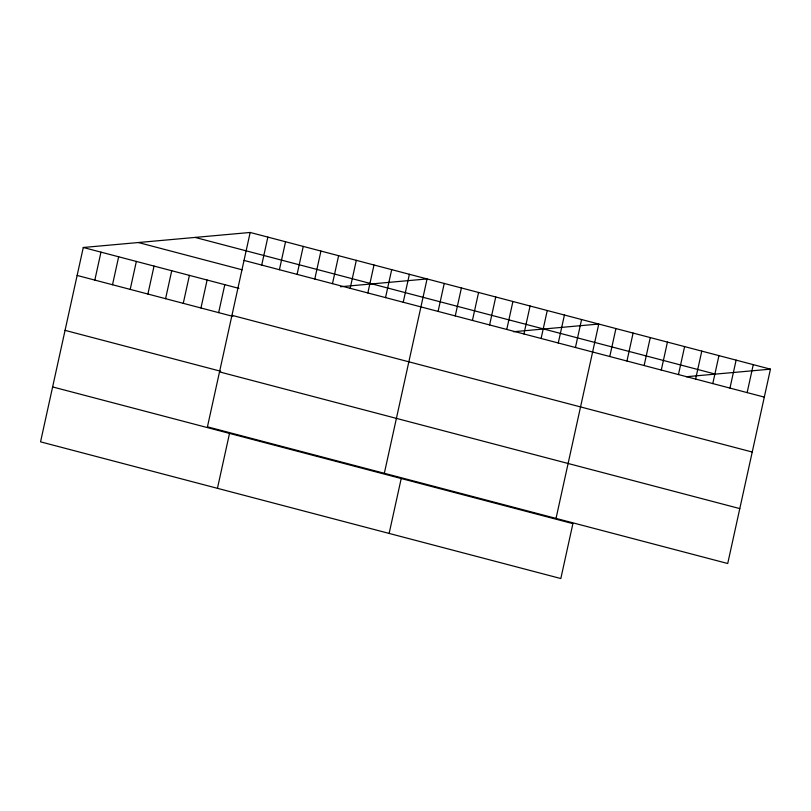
<?xml version="1.0" encoding="UTF-8"?>
<svg xmlns="http://www.w3.org/2000/svg" width="811" height="811" viewBox="0 0 811 811"><rect width="100%" height="100%" fill="white"/><g stroke="black" fill="none" stroke-linecap="round" stroke-linejoin="round"><path stroke-width="1.22" d="M250.173 232.463L207.444 426.819L727.72 563.513L770.45 369.157L250.173 232.463L83.28 247.487L40.55 441.843L560.827 578.537L572.901 523.632L52.624 386.928M94.826 280.099L100.969 252.14M112.516 284.742L118.659 256.783M130.206 289.395L136.349 261.436M147.896 294.038L154.039 266.079M165.586 298.691L171.729 270.722M183.266 303.334L189.419 275.375M200.956 307.977L207.109 280.018M218.646 312.63L224.799 284.671M261.72 265.065L267.863 237.106M217.439 488.323L229.513 433.409M279.41 269.718L285.553 241.759M297.1 274.361L303.243 246.402M314.79 279.014L320.933 251.055M332.469 283.657L338.623 255.698M350.159 288.31L356.313 260.351M367.849 292.953L374.003 264.994M385.539 297.607L391.693 269.647M403.229 302.25L409.383 274.29M384.333 473.289L427.073 278.933L340.468 286.739M389.138 533.425L401.212 478.52M438.092 311.404L444.235 283.445M455.255 315.915L461.408 287.956M472.428 320.426L478.571 292.467M489.601 324.937L495.744 296.978M506.763 329.448L512.917 301.489M523.936 333.96L530.08 306M541.109 338.471L547.253 310.512M558.272 342.982L564.426 315.023M575.445 347.493L581.588 319.534M556.032 518.401L598.761 324.045L513.424 331.729M609.781 356.516L615.924 328.556M626.954 361.027L633.097 333.068M644.116 365.538L650.27 337.579M661.289 370.049L667.433 342.09M678.462 374.56L684.606 346.601M695.625 379.072L701.779 351.112M712.798 383.583L718.941 355.623M729.961 388.094L736.114 360.135M747.134 392.605L753.277 364.646M686.37 376.73L770.45 369.157M195.096 237.42L715.373 374.114M244.03 260.422L764.307 397.116M138.357 242.53L242.134 269.799M83.28 247.487L238.951 288.392M231.956 315.327L752.233 452.031M77.136 275.446L232.798 316.351M65.062 330.361L220.724 371.256M219.517 371.904L739.794 508.598"/></g></svg>
